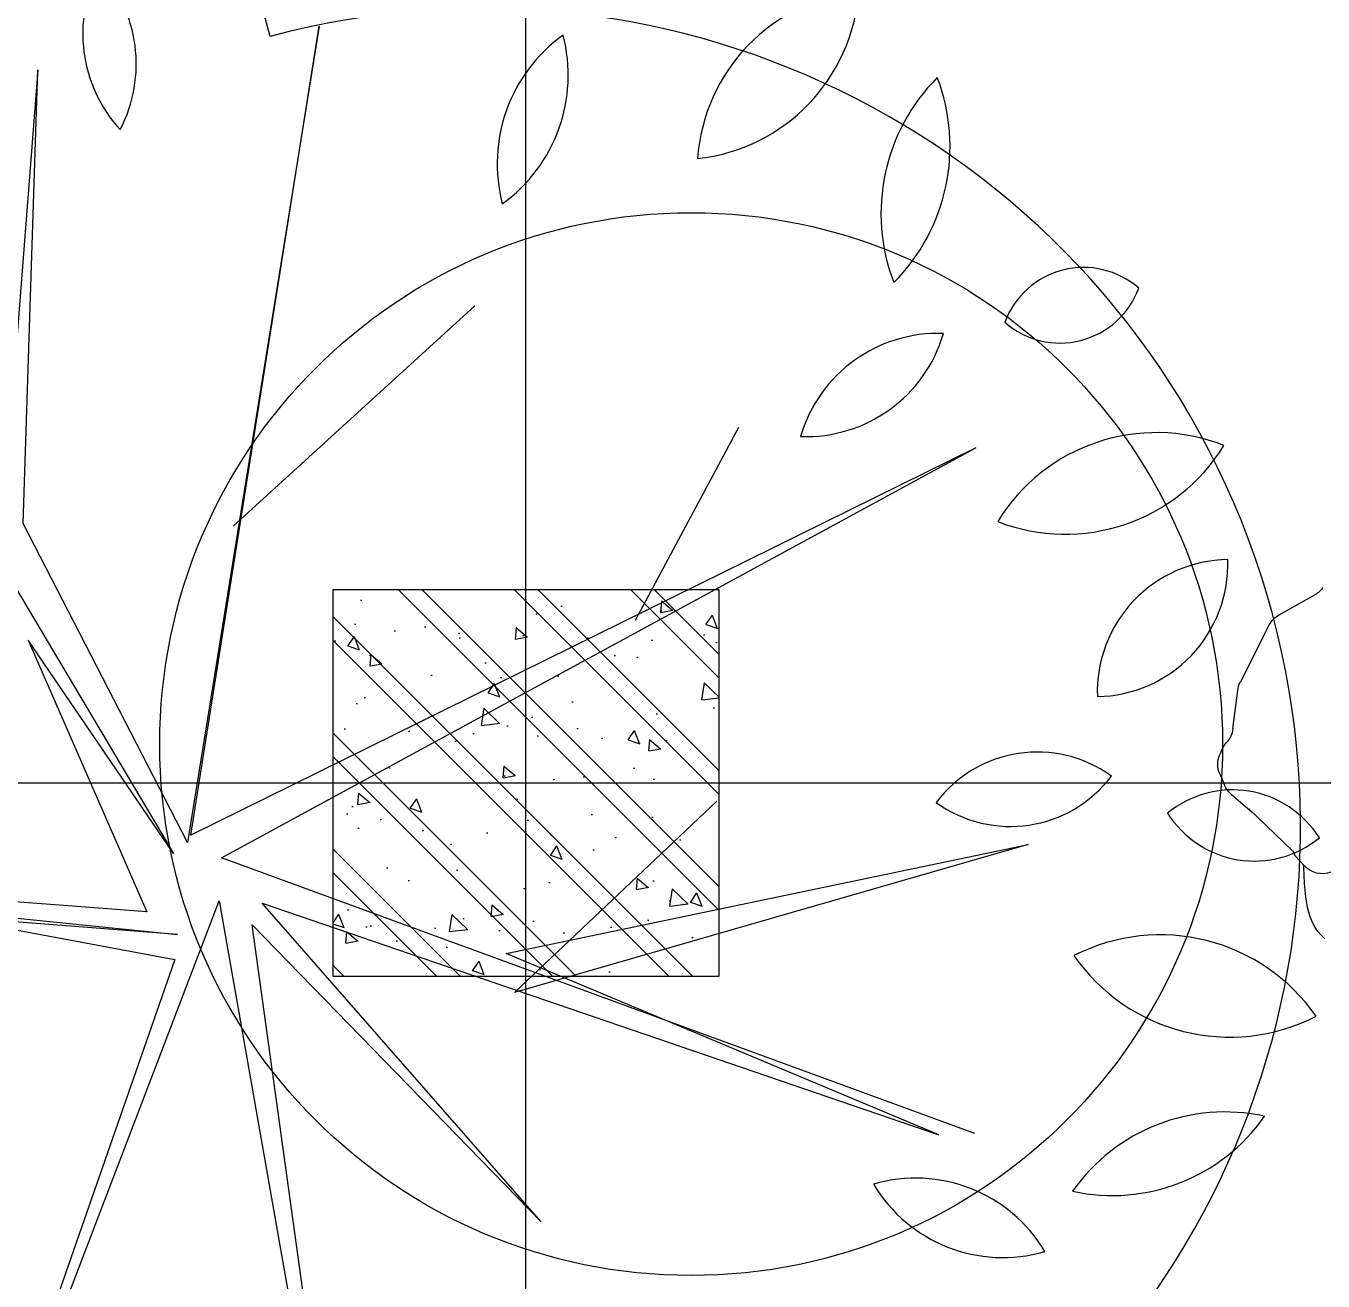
# Model space of a CAD drawing. Header units: millimetres. Extents: x -1030105 to 906887, y -616134 to 1220667.
# Drawn here: x -83207 to -81865, y 529281 to 530580 of the extents above; entities that cross this region are included whole.
import ezdxf
from ezdxf.enums import TextEntityAlignment as Align

# ---------------------------------------------------------------- set-up
doc = ezdxf.new("R2010")
doc.units = ezdxf.units.MM
doc.header["$MEASUREMENT"] = 0
doc.linetypes.add('CENTER', pattern=[2, 1.25, -0.25, 0.25, -0.25])
doc.linetypes.add('DASH', pattern=[0.35, 0.25, -0.1])
for name, color, linetype in [('A-Column', 4, 'Continuous'), ('A-Furniture', 143, 'Continuous'), ('A-Tree', 98, 'Continuous'), ('XR-BC-zColumn$0$LBC - BEACH CLUB - 240809 DG Rev$0$DA-WALL-PATT', 8, 'Continuous')]:
    doc.layers.add(name, color=color, linetype=linetype)
doc.styles.add('Arial_Bold', font='arialbd.ttf')

# ---------------------------------------------------------------- blocks, each defined once
blk = doc.blocks.new('MB nguoi ngoi 1')
at = {"color": 0}
for p, q in [((-8.056634908833075, 217.4775487175502), (-11.51368027570425, 212.6363961675233)), ((-4.753558449854609, 221.0910813676164), (-8.056634908833075, 217.4775487175502)), ((-1.704204423062038, 223.841712584268), (-4.753558449854609, 221.0910813676164)), ((1.013045466679614, 226.0429816925171), (-1.704204423062038, 223.841712584268)), ((3.405296791926958, 227.8037114512845), (1.013045466679614, 226.0429816925171)), ((-15.02494102611672, 206.2029052509897), (-18.49066363583552, 197.8123575014033)), ((-11.51368027570425, 212.6363961675233), (-15.02494102611672, 206.2029052509897)), ((-18.49066363583552, 197.8123575014033), (-21.81109458050923, 187.1000344522035)), ((-21.81109458050923, 187.1000344522035), (-24.88648033584468, 173.7012176368589)), ((-24.88648033584468, 173.7012176368589), (-27.61706737754866, 157.2511885888089)), ((-27.54137606534641, 155.1259674408793), (-38.169192147383, 145.8548938374006)), ((-27.61706737754866, 157.2511885888089), (-27.8703183720354, 154.8453041413013)), ((-91.60515198181383, 104.195105246079), (-41.54587207373697, 141.2330631882069)), ((-40.95495308662066, 141.0431249423564), (-38.169192147383, 145.8548938374006)), ((-111.5213397358893, 91.29712568767718), (-87.55313607020071, 107.1708044311818)), ((-125.8674126203987, 71.96411452481698), (-119.4006487485603, 82.97953434039664)), ((-126.9066229381715, 46.92865721207636), (-128.3932752622059, 52.15317823649093)), ((-118.196506401815, 24.05116311208985), (-118.196506401815, -16.22371993806155)), ((-98.52734583086567, -76.05629007225798), (-116.7356525015784, -24.71355409520038)), ((-98.52734583086567, -76.05629007225798), (-94.24531176581513, -87.49245422158856)), ((-85.54884077992756, -99.01690829537984), (-51.23482397641055, -124.3618313307088))]:
    blk.add_line(p, q, dxfattribs=at)
for centre, start, end in [((-10.84420976479305, 135.9853133890429), 62.00697009566603, 131.0995062582598), ((-97.4963221361395, 70.12027792115987), 123.5157401329697, 149.5843099983137), ((-103.9630860079778, 59.10485810558021), 149.5843099983137, 195.8838537338102), ((-102.4764336839435, 53.88033708116564), 195.8838537338102, 215.9577458840165), ((-143.5965064018383, 24.05116311208985), 0, 35.95774588401648), ((-92.7965064017917, -16.22371993806155), 180, 199.5266600374677), ((-70.45808990346268, -78.58582320464484), 200.5273686560544, 233.549787211971), ((-66.32557485281723, -144.7929164214293), 27.91976643038804, 53.54978721197097)]:
    blk.add_arc(centre, 25.4, start, end, dxfattribs=at)
blk = doc.blocks.new('NGƯỜI')
at = {"color": 8, "xscale": -1, "rotation": 172.8412735368659}
blk.add_blockref('MB nguoi ngoi 1', (6463.296043418813, 8804.655436049215), dxfattribs=at)
blk = doc.blocks.new('FUR')
at = {"layer": 'A-Furniture'}
blk.add_lwpolyline([(-38257.95232905605, 7272.164124992909), (-38400.7712373024, 7803.297591691371)], dxfattribs=at)
blk.add_circle((-37822.20005827851, 6539.742213736754), 549.9999999999999, dxfattribs=at)
for radius in [1396.536222032393, 846.5362220323933]:
    blk.add_arc((-38038.13163992541, 6454.666455367231), radius, 296.0265653359671, 105.0505260637303, dxfattribs=at)
at = {"layer": 'A-Furniture', "color": 8, "linetype": 'DASH', "ltscale": 50}
blk.add_open_spline([(-56447.03599999993, -6097.049467972713), (-55194.80878073322, -4879.432741814177), (-50278.88373038909, -2284.573604768259), (-42421.47772418463, -5454.796933513135), (-32732.45049999998, -11254.02927138517), (-23301.95049999998, -9202.029271385167), (-18023.95049999998, -504.5292713851668), (-16595.45049999998, 8921.470728614833), (-19600.32320915881, 15918.27845925349), (-21321.18391267408, 18705.60147339047), (-21789.72381129679, 19344.96383619693)], degree=3, knots=[32574.7262056019, 32574.7262056019, 32574.7262056019, 32574.7262056019, 37697.74124470179, 48060.13185932349, 55585.25195803288, 69452.98974218499, 76151.42226405158, 84447.8370469563, 94470.7732435007, 98031.73488863441, 98031.73488863441, 98031.73488863441, 98031.73488863441], dxfattribs=at)
blk = doc.blocks.new('12PPLT11')
at = {"color": 0, "linetype": 'ByBlock'}
for p, q in [((-0.04409608227797435, 0.3483338719713629), (-0.0159519989446153, -0.0034782946952987)), ((-0.03706008227789681, 0.334261371971337), (-0.03002408227791875, 0.127864871971326)), ((-0.005397998944658866, 0.02114853863798771), (-0.03706008227789681, 0.334261371971337)), ((-0.1695719156113071, 0.3166707053046594), (-0.0159519989446153, 0.1384192053046434)), ((-0.03002408227791875, 0.127864871971326), (-0.1695719156113071, 0.3166707053046594)), ((-0.3185010822779759, 0.2228541219713236), (-0.01946999894460077, -0.01989621136198139)), ((-0.0159519989446153, -0.0034782946952987), (-0.3185010822779759, 0.2228541219713236)), ((0.001638084388794425, 0.003557955304671623), (0.2865970843887453, 0.200572705304694)), ((0.2865970843887453, 0.200572705304694), (0.005156084388772797, 0.02114853863798771)), ((0.07082566772203336, 0.19119103863801), (-0.005397998944658866, 0.02114853863798771)), ((0.005156084388772797, 0.02114853863798771), (0.07082566772203336, 0.19119103863801)), ((-0.0159519989446153, 0.1384192053046434), (-0.1297010822779612, 0.1841547886379828)), ((-0.1870794156112652, 0.1184832053046989), (-0.283238415611315, 0.1243467886380358)), ((0.3276405010553916, 0.02466662197130631), (0.001638084388794425, 0.003557955304671623)), ((0.03330016772201816, -0.0034782946952987), (0.3276405010553916, 0.02466662197130631)), ((-0.1507265822779047, -0.05976829469537392), (-0.283238415611315, -0.0034782946952987)), ((0.0778616677221251, -0.1805571280286813), (0.03330016772201816, -0.0034782946952987)), ((0.02274616772206173, -0.006996461362007267), (0.09545175105541404, -0.2040112946953059)), ((0.1341498343887295, -0.3330090446953307), (0.02274616772206173, -0.006996461362007267)), ((-0.3665805822779404, -0.1172309613619973), (-0.0159519989446153, -0.01989621136198139)), ((-0.01946999894460077, -0.01989621136198139), (-0.3665805822779404, -0.1172309613619973)), ((-0.0159519989446153, -0.01989621136198139), (-0.1132836656112204, -0.1442032113619689)), ((-0.08983024894462233, -0.1406850446953172), (-0.008915998944651449, -0.02341437802863311)), ((-0.0675494989445724, -0.1207490446953727), (0.01922808438871471, -0.02341437802863311)), ((-0.008915998944651449, -0.02341437802863311), (-0.0675494989445724, -0.1207490446953727)), ((0.01922808438871471, -0.02341437802863311), (0.1341498343887295, -0.3330090446953307)), ((-0.1132836656112204, -0.1442032113619689), (-0.2973929989445878, -0.2216018780286504)), ((-0.2973929989445878, -0.2216018780286504), (-0.1062476656112494, -0.1512394613619676))]:
    blk.add_line(p, q, dxfattribs=at)
for centre, radius, start, end in [((-0.08176558227796704, 0.420931788638029), 0.08348141666666667, 149.4737229994703, 231.7585849989431), ((-0.2053491656113238, 0.3977677053046307), 0.08348141666666667, 329.4737229994703, 51.7585849989431), ((-0.02436366561131109, 0.4785027053046633), 0.08172058333333332, 192.3059549989146, 259.6848969995538), ((-0.1188395822779285, 0.3806856219713097), 0.08172058333333332, 12.30595499891467, 79.68489699955371), ((-0.1878847489446116, 0.4071567053046294), 0.04510308333333333, 146.8150689989245, 244.0193430010408), ((-0.2453901656112905, 0.3912984553046215), 0.04510308333333333, 326.8150689989245, 64.01934300104078), ((0.04495741772211659, 0.3605282886380223), 0.06638033333333333, 145.5247849991495, 220.8327339997949), ((-0.05998941561131232, 0.3546998719712917), 0.06638033333333333, 325.5247849991495, 40.83273399979491), ((-0.2939323322779117, 0.2921076219713541), 0.05821033333333332, 25.45365099960478, 116.6851970002433), ((-0.2675138322779276, 0.3691355386380337), 0.05821033333333332, 205.4536509996048, 296.6851970002433), ((-0.1574909156112199, 0.326555455304657), 0.05570899999999999, 168.8066020017208, 257.6390980000355), ((-0.224065748944561, 0.2829521219713342), 0.05570899999999999, 348.8066020017208, 77.6390980000354), ((-0.2833924156112744, 0.3263592886380025), 0.081791, 183.318928997754, 263.1903649993824), ((-0.3747442489445802, 0.2404101219713652), 0.081791, 3.318928997754036, 83.1903649993824), ((-0.3769142489445656, 0.2481650386380068), 0.03687258333333333, 163.4933460002688, 274.4697340005599), ((-0.409393665611212, 0.2218811219713643), 0.03687258333333333, 343.4933460002688, 94.46973400055995), ((-0.3491485822779623, 0.1264337886379963), 0.06314383333333333, 22.57230599832171, 98.33354300052417), ((-0.2999935822779207, 0.213148538637995), 0.06314383333333333, 202.5723059983217, 278.3335430005242), ((-0.3989077489445663, 0.08020112197135632), 0.08471958333333332, 69.72013800043797, 135.6489100009364), ((-0.4301238322778929, 0.2188924553046832), 0.08471958333333332, 249.720138000438, 315.6489100009364), ((-0.4516179989445845, 0.01732262197131718), 0.07996766666666667, 30.9482359987117, 110.5783939994005), ((-0.4111429156113218, 0.1333121219713576), 0.07996766666666667, 210.9482359987117, 290.5783939994005), ((-0.3634898322778781, -0.07214696136196608), 0.06992266666666666, 60.50948500072646, 129.2919899988486), ((-0.3733484989445515, 0.04283153863798361), 0.06992266666666666, 240.5094850007264, 309.2919899988486), ((-0.3462229156112855, -0.1535553780286705), 0.06249758333333334, 267.1724340003306, 337.236468999614), ((-0.2916762489445546, -0.2401590446953321), 0.06249758333333334, 87.17243400033057, 157.236468999614)]:
    blk.add_arc(centre, radius, start, end, dxfattribs=at)
blk = doc.blocks.new('CÂY')
at = {"layer": 'A-Tree', "color": 8, "ltscale": 10, "xscale": 2352, "yscale": 2352, "zscale": 2352, "rotation": 245.3310340575377}
blk.add_blockref('12PPLT11', (6180.435288117937, 20569.83162289637), dxfattribs=at)
blk = doc.blocks.new('BỐ TRÍ LAY OUT')
at = {"layer": 'A-Furniture', "color": 3}
for name, p in [('CÂY', (4286.75486311756, 4469.288343299762)), ('FUR', (48783.7433631176, 18654.71482977469))]:
    blk.add_blockref(name, p, dxfattribs=at)
blk = doc.blocks.new('*U1486')
at = {"color": 8, "linetype": 'CENTER', "ltscale": 500}
blk.add_line((-6392.643045294039, 7811.817619178139), (-6055.4829418041, 7811.817619178139), dxfattribs=at)
at = {"style": 'Arial_Bold'}
blk.add_attdef('TRUC', text='', height=2.5, dxfattribs=at).set_placement((-6401.947800032925, 7811.817619178007), align=Align.MIDDLE_CENTER)
blk = doc.blocks.new('*U1487')
at = {"color": 8, "linetype": 'CENTER', "ltscale": 500}
blk.add_line((-6401.947800033063, 7821.122373916886), (-6401.947800033064, 8224.897619178022), dxfattribs=at)
at = {"style": 'Arial_Bold'}
blk.add_attdef('TRUC', text='', height=2.5, dxfattribs=at).set_placement((-6401.947800032925, 7811.817619178007), align=Align.MIDDLE_CENTER)
blk = doc.blocks.new('TRỤC')
at = {"color": 0, "xscale": 199.9999999999901, "yscale": 199.9999999999901, "zscale": 199.9999999999901}
for name, p in [('*U1487', (1299289.560006554, -1575802.327948784)), ('*U1486', (1270336.330398289, -1537162.025534922))]:
    blk.add_blockref(name, p, dxfattribs=at)
blk = doc.blocks.new('KIẾN TRÚC')
h = blk.add_hatch(color=9)
h.dxf.hatch_style = 1
edge = h.paths.add_edge_path(flags=16)
edge.add_line((62281.95049999998, 27412.02927138517), (55232.82389649404, 27412.02927138505))
edge.add_arc((32545.50878812408, 30716.66293956665), 22926.72829924391, 284.53695158247865, 351.7125813344091, ccw=False)
edge.add_line((38300.21700792988, 8523.911784915952), (13217.51784992669, 8523.911784910597))
edge.add_arc((23753.10182550838, 24110.84943410289), 18813.58963585476, 227.7677182561868, 235.9442986410003, ccw=False)
edge.add_arc((7788.819823088517, 12733.3910908635), 4187.039666959467, 236.0590124962323, 322.4360737019827, ccw=False)
edge.add_arc((13873.5970987339, 18503.25729619298), 12505.26566685072, 190.8327360748526, 227.6605687844487, ccw=False)
edge.add_arc((25477.52443721271, 20792.18331255531), 24332.69085544715, 180.6832153365221, 190.991126688788, ccw=False)
edge.add_arc((3282.93561756362, 20557.21277457592), 2137.084471138149, 101.08076224722828, 181.479400931386, ccw=False)
edge.add_line((2872.204064266523, 22654.45611475036), (4986.06665855035, 23013.11448664329))
edge.add_arc((28039.69241930227, 24288.4119512235), 23088.87273861522, 153.2014320220877, 183.1663029992741, ccw=False)
edge.add_arc((10232.26976538847, 40544.64471371844), 6483.106001901682, 182.8401094538115, 244.3962742115525, ccw=False)
edge.add_arc((-6425.00274742386, 39970.86676714511), 10185.26120742048, 1.420812516492314, 26.70695635716553)
edge.add_arc((10590.58143904217, 49414.25633883046), 9292.69259551461, 144.7133172211654, 211.5754885360199, ccw=False)
edge.add_arc((-12326.15115191392, 64090.21360378864), 17935.64217367859, 328.7375359512051, 356.1899532233969)
edge.add_arc((16735.32676788772, 62308.59922571364), 11181.04393981935, 84.1243873636841, 176.9761863570094, ccw=False)
edge.add_arc((20708.98128665387, 99752.52490135818), 26473.21942281876, 263.8653720447036, 288.4869561324928)
edge.add_arc((35667.35201082098, 54479.70646712999), 21207.13938727637, 73.35106851793267, 108.03023985438841, ccw=False)
edge.add_arc((44765.46109434243, 84516.17499720305), 10177.42256554817, 252.7258710955127, 285.7130125077479)
edge.add_arc((49658.99676799333, 68415.98596348311), 6655.601145545619, 49.49953772748103, 108.7311152981473, ccw=False)
edge.add_arc((48035.04809900769, 66009.84854850778), 9545.540963997893, -2.328829575281418, 51.46764420018991, ccw=False)
edge.add_line((57572.70516659174, 65621.96975748474), (49483.50000000001, 65623.9117849106))
edge.add_line((49483.50000000001, 65623.9117849106), (62281.95049999965, 65623.9117849191))
edge.add_line((62281.95049999965, 65623.9117849191), (62281.95049999998, 27412.02927138517))
h.paths.add_polyline_path([(0, 77895.5), (64428.50000000001, 77895.5), (64428.50000000001, -0.577250000089407), (-1.792749999687658, 0.577250000089407)])
at = {"color": 3}
blk.add_blockref('TRỤC', (5188.757962470409, 8718.304113260703), dxfattribs=at)
blk = doc.blocks.new('*U1465')
at = {"layer": 'XR-BC-zColumn$0$LBC - BEACH CLUB - 240809 DG Rev$0$DA-WALL-PATT'}
h = blk.add_hatch(dxfattribs=at)
h.set_pattern_fill('1BT-01', color=256, scale=20, pattern_type=2)
h.set_pattern_definition([(49.99999999999999, (0, 0), (143.4520365201507, -12.55042699651902), [15, -165]), (355, (0, 0), (-27.7502667226, 150.4384267400024), [12, -132]), (100.4514, (11.954336, -1.045868), (115.7018763428043, 137.8879084121907), [12.748038, -140.2284224]), (46.18420000000001, (0, 40), (213.4482097251289, -33.10380286580362), [22.5, -247.5]), (96.6356, (17.787349, 37.2413386), (186.9325411097407, 194.8235741800883), [19.1220576, -210.3426]), (351.1842, (0, 40), (186.9323890267254, 194.8237201850649), [18, -198]), (21, (20, 30), (119.3814104236923, -80.52377813306776), [15, -165]), (326.0000000000001, (20, 30), (48.66306638431634, 145.0300090093706), [12, -132]), (71.4514, (29.9484466, 23.2896788), (168.044525716298, 64.50609934199048), [12.748038, -140.2284224]), (37.50000000000001, (0, 0), (2.431971063458134, 66.5787707662623), [0, -130.4, 0, -134, 0, -132.5]), (7.499999999999999, (0, 0), (52.61390748842972, 78.88234237647205), [0, -76.39999999999999, 0, -127.4, 0, -50.5]), (327.5, (-44.6, 0), (106.7644872344818, -4.510974346875951), [0, -50, 0, -156, 0, -207]), (317.5, (-64.6, 0), (116.6372338684772, 20.02099646646354), [0, -65, 0, -103.6, 0, -147]), (45, (0, 0), (-60.10407640085654, 60.10407640085654), []), (45, (0, 24.5), (-60.10407640085654, 60.10407640085654), [])])
h.paths.add_polyline_path([(6.123233995736766e-15, 0), (400, 0), (400, 400), (6.123233995736766e-15, 400)])
at = {"color": 0}
blk.add_lwpolyline([(6.123233995736766e-15, 0), (400, 0), (400, 400), (6.123233995736766e-15, 400)], close=True, dxfattribs=at).dxf.unprotected_set("ltscale", 0)
blk = doc.blocks.new('cot tang tren')
at = {"rotation": 270}
blk.add_blockref('*U1465', (29285.66384469904, 81969.45297657419), dxfattribs=at)

msp = doc.modelspace()

# ---------------------------------------------------------------- block references
at = {"color": 3}
for name, p in [('KIẾN TRÚC', (-106778.5, 495876.5)), ('BỐ TRÍ LAY OUT', (-93480.29286311776, 504642.1131132607)), ('NGƯỜI', (-88301.08018336508, 521056.7225074238))]:
    msp.add_blockref(name, p, dxfattribs=at)
at = {"layer": 'A-Column'}
msp.add_blockref('cot tang tren', (-112175.3889829109, 448026.8494373155), dxfattribs=at)

doc.saveas('drawing.dxf')
